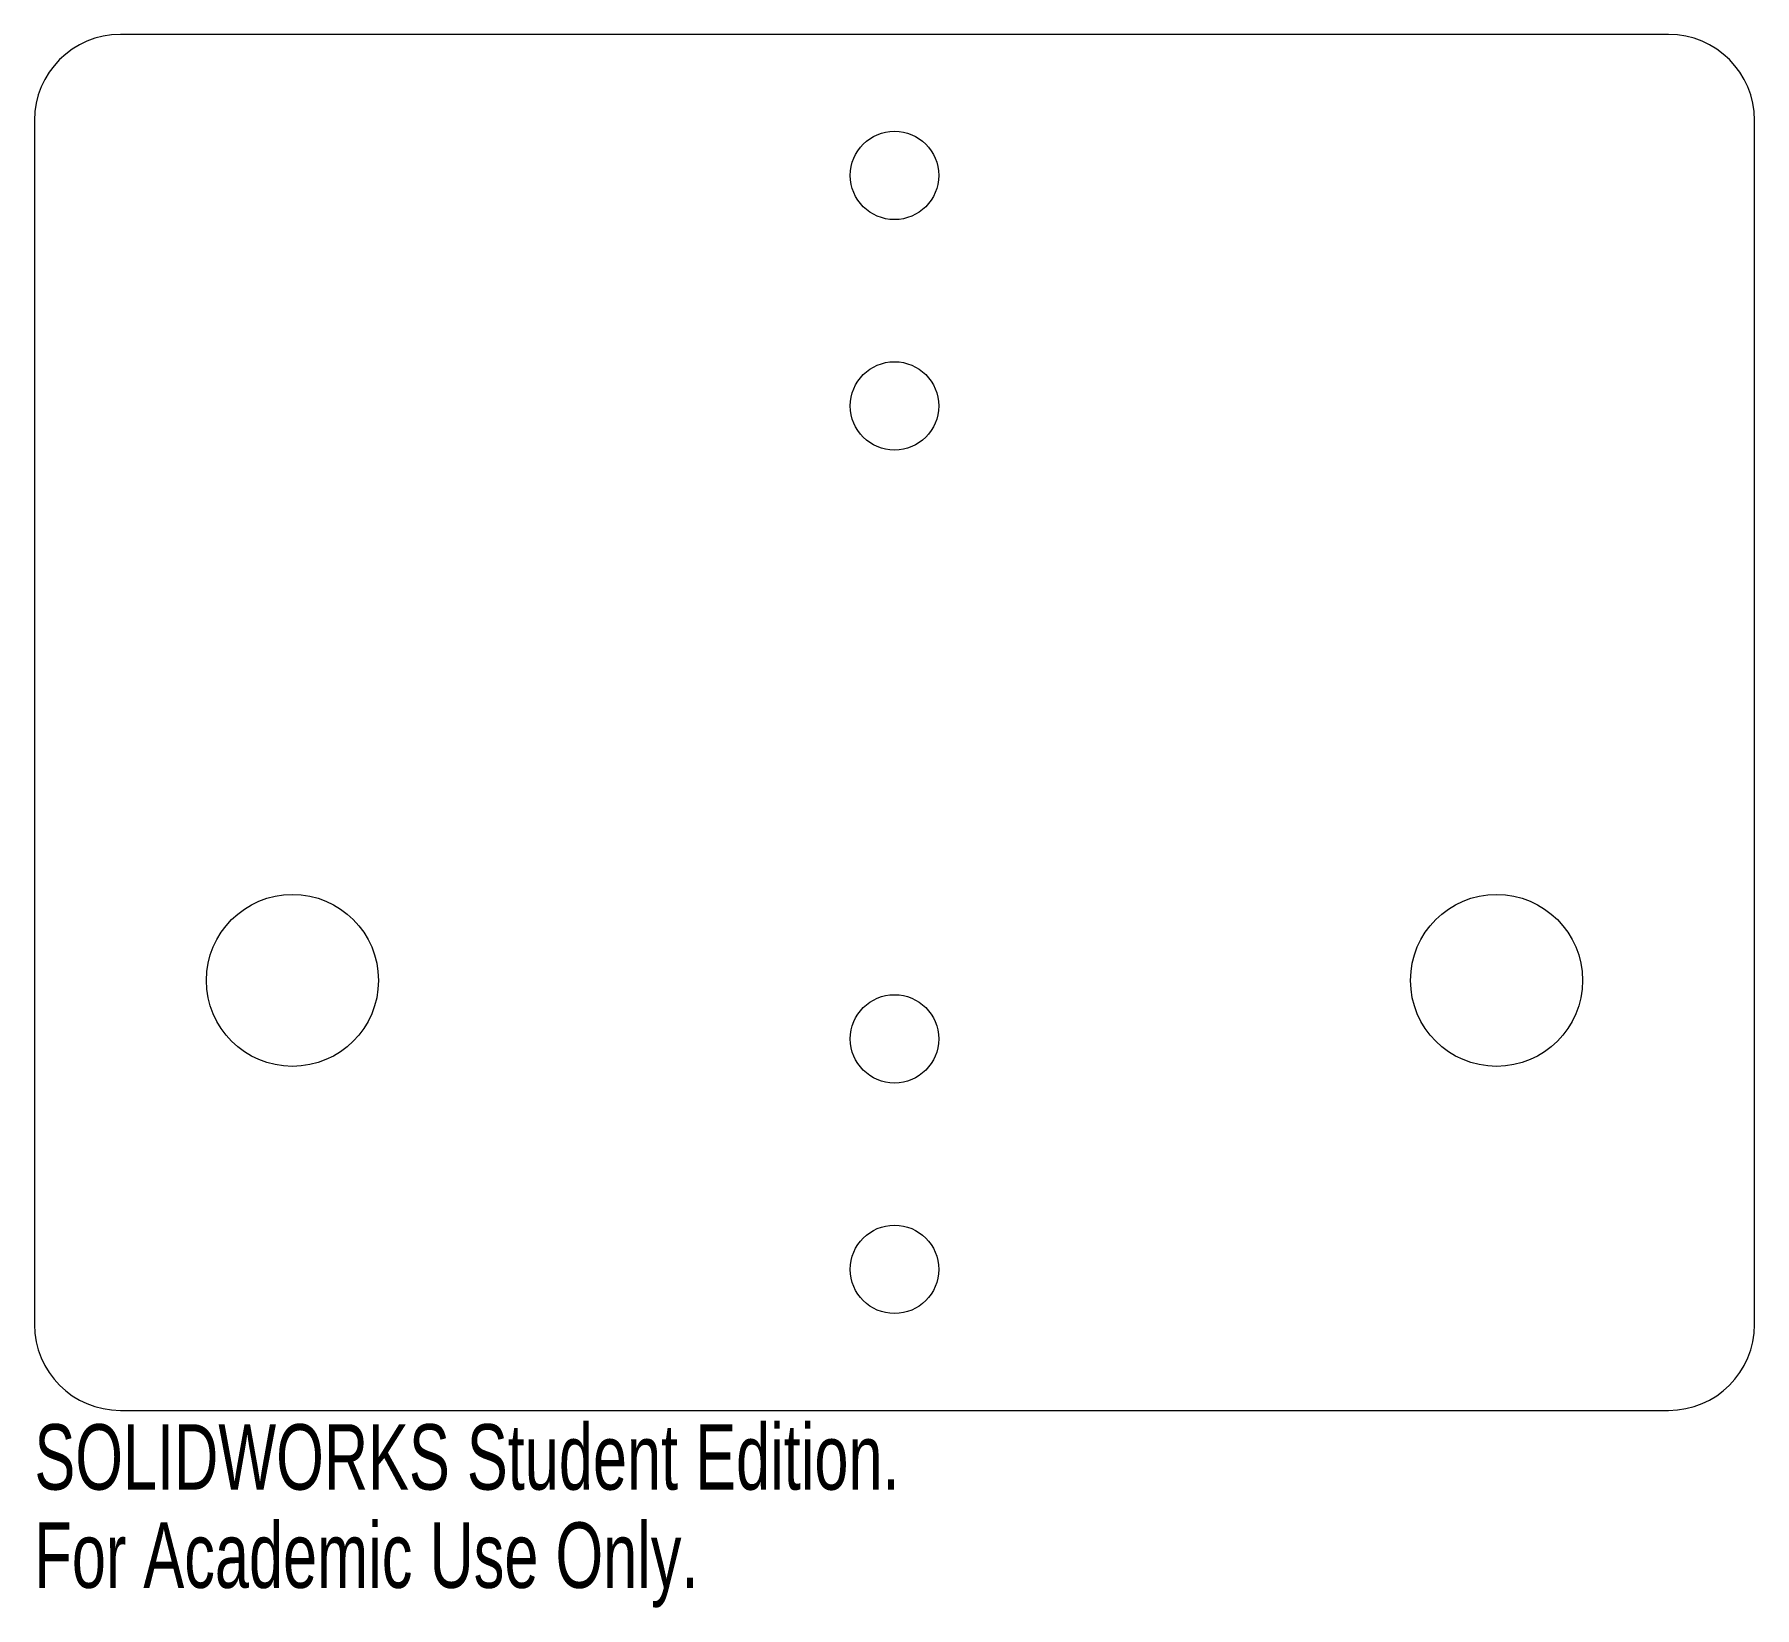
# Model space of a CAD drawing. Header units: inches. Extents: x -2.5 to 2.5, y -2.57 to 2.
import ezdxf

# ---------------------------------------------------------------- set-up
doc = ezdxf.new("R2010")
doc.units = ezdxf.units.IN
doc.header["$MEASUREMENT"] = 0
doc.styles.add('SLDTEXTSTYLE0', font='TXT', dxfattribs={"width": 0.7})

msp = doc.modelspace()

# ---------------------------------------------------------------- linework, layer by layer
at = {"color": 7, "linetype": 'Continuous', "lineweight": 15}
for p, q in [((2.25, 2), (-2.25, 2)), ((-2.5, 1.75), (-2.5, -1.75)), ((2.5, -1.75), (2.5, 1.75)), ((-2.25, -2), (2.25, -2))]:
    msp.add_line(p, q, dxfattribs=at)
for centre, radius in [((0, 1.59), 0.1285), ((0, 0.92), 0.1285), ((-1.75, -0.75), 0.25), ((1.75, -0.75), 0.25), ((0, -0.92), 0.1285), ((0, -1.59), 0.1285)]:
    msp.add_circle(centre, radius, dxfattribs=at)
for centre, start, end in [((-2.25, 1.75), 90, 180), ((2.25, 1.75), 0, 90), ((-2.25, -1.75), 180, 270), ((2.25, -1.75), 270, 0)]:
    msp.add_arc(centre, 0.25, start, end, dxfattribs=at)

# ---------------------------------------------------------------- texts
at = {"color": 7, "linetype": 'Continuous', "char_height": 0.1903, "attachment_point": 1, "style": 'SLDTEXTSTYLE0'}
for s, insert in [('SOLIDWORKS Student Edition.', (-2.5, -2.0401)), ('For Academic Use Only.', (-2.5, -2.3256))]:
    msp.add_mtext(s, dxfattribs=dict(at, insert=insert))

doc.saveas('drawing.dxf')
